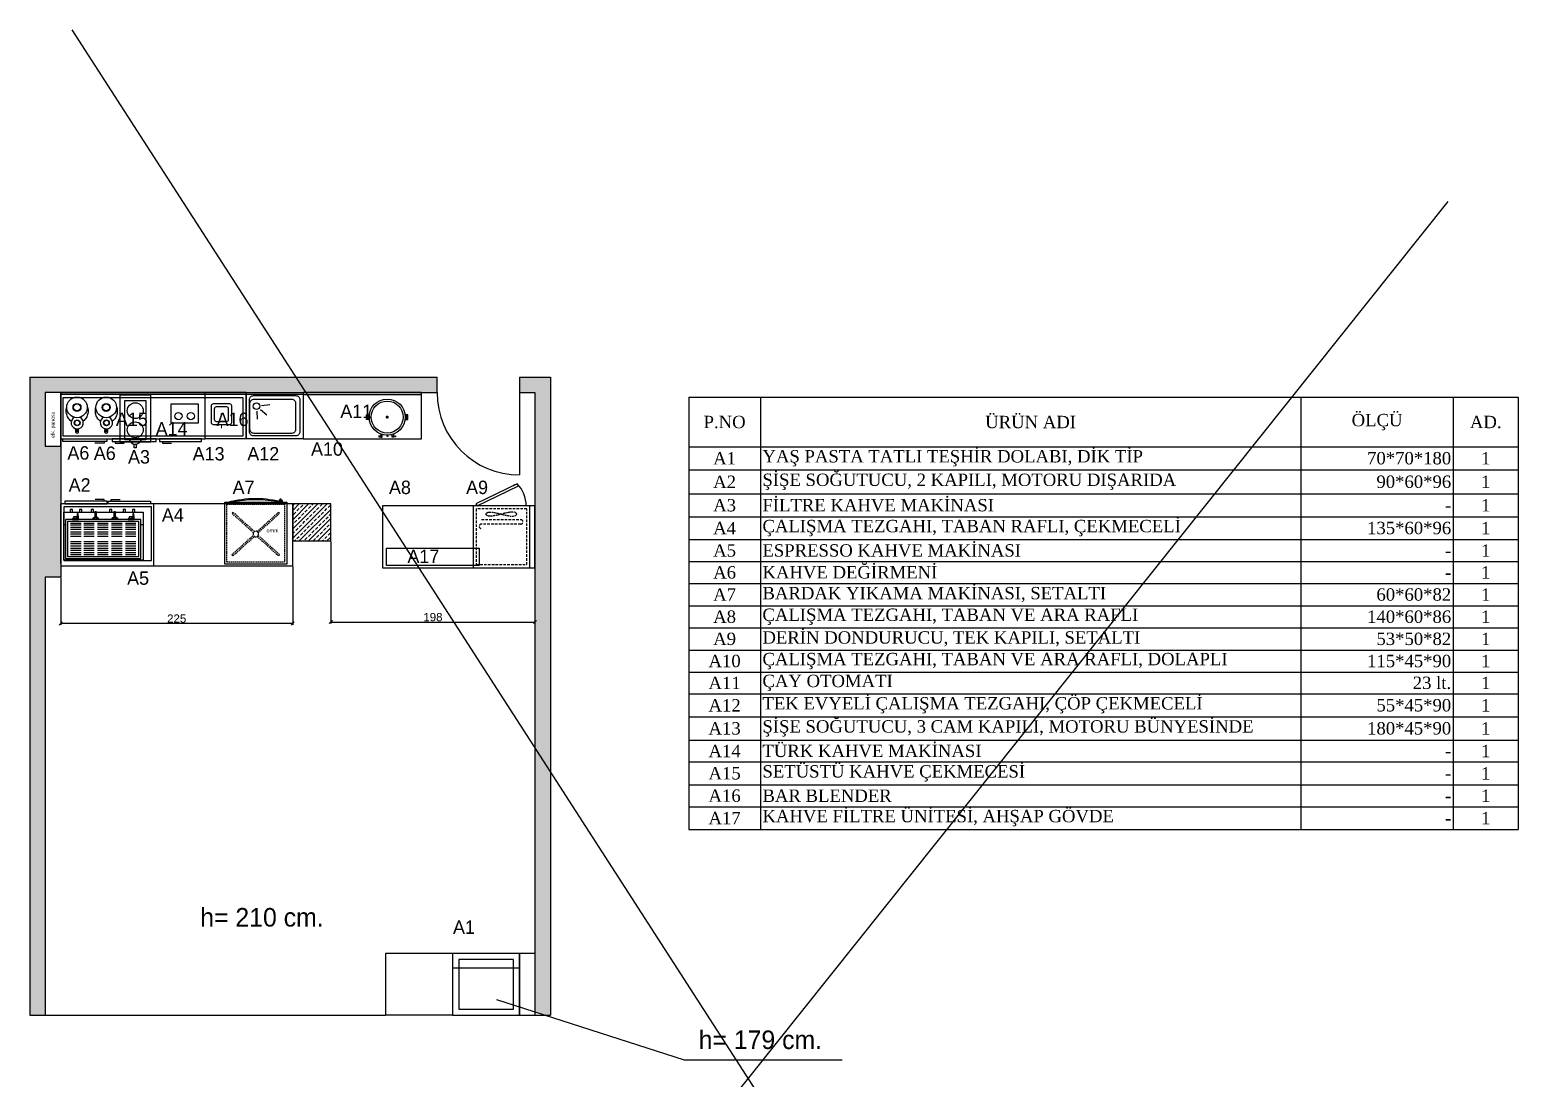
# Model space of a CAD drawing. Header units: millimetres. Extents: x 77277 to 95019, y -59792 to -54320.
# Drawn here: x 79396 to 80839, y -55712 to -54695 of the extents above; entities that cross this region are included whole.
import ezdxf

# ---------------------------------------------------------------- set-up
doc = ezdxf.new("R2010")
doc.units = ezdxf.units.MM
doc.header["$LTSCALE"] = 5
doc.linetypes.add('DASHED', pattern=[0.75, 0.5, -0.25])
for name, color, linetype in [('0D', 1, 'Continuous'), ('0T', 7, 'Continuous'), ('AK', 7, 'Continuous'), ('Kıtc-002 Çizgi', 7, 'Continuous'), ('S2000-002 Çizgi', 7, 'Continuous')]:
    doc.layers.add(name, color=color, linetype=linetype)
doc.styles.add('Halil 1', font='times.ttf', dxfattribs={"height": 12})
doc.styles.get("Standard").update_dxf_attribs({"font": 'arial.ttf'})
doc.styles.add('TAKSİM', font='GOTHIC.TTF', dxfattribs={"height": 20})
doc.dimstyles.new('OLCU50', dxfattribs={"dimtxt": 8, "dimasz": 3, "dimexe": 1.25, "dimexo": 0.625, "dimtad": 1, "dimdec": 0, "dimtxsty": 'Standard', "dimblk": 'OBLIQUE', "dimcen": 2.5, "dimclrd": 256, "dimclre": 251, "dimclrt": 25, "dimadec": 0, "dimazin": 0, "dimtfac": 1, "dimtdec": 0, "dimtmove": 0, "dimatfit": 3, "dimldrblk": 'OBLIQUE', "dimfxl": 1, "dimarcsym": 0})

# ---------------------------------------------------------------- blocks, each defined once
blk = doc.blocks.new('*T33')
at = {"color": 0, "linetype": 'ByBlock', "lineweight": -2, "ltscale": 5, "transparency": 16777216}
for p, q in [((0, 0), (804.3, 0)), ((0, 0), (0, -419.3)), ((69.3, 0), (69.3, -419.3)), ((593.5, 0), (593.5, -419.3)), ((741.3, 0), (741.3, -419.3)), ((804.3, 0), (804.3, -419.3)), ((0, -48.2), (804.3, -48.2)), ((0, -70.3), (804.3, -70.3)), ((0, -93.7), (804.3, -93.7)), ((0, -115.9), (804.3, -115.9)), ((0, -138), (804.3, -138)), ((0, -159.3), (804.3, -159.3)), ((0, -180.5), (804.3, -180.5)), ((0, -202.3), (804.3, -202.3)), ((0, -223.5), (804.3, -223.5)), ((0, -245.3), (804.3, -245.3)), ((0, -266.5), (804.3, -266.5)), ((0, -287.8), (804.3, -287.8)), ((0, -309.9), (804.3, -309.9)), ((0, -332.5), (804.3, -332.5)), ((0, -353.7), (804.3, -353.7)), ((0, -375.9), (804.3, -375.9)), ((0, -397.2), (804.3, -397.2)), ((0, -419.3), (804.3, -419.3))]:
    blk.add_line(p, q, dxfattribs=at)
at = {"color": 0, "ltscale": 5, "transparency": 16777216, "char_height": 12, "style": 'Halil 1'}
for s, insert, width, attachment_point in [('ÖLÇÜ', (667.4, -24.1), 117.737, 5), ('P.NO', (34.6, -24.1), 39.257, 5), ('ÜRÜN ADI', (331.4, -24.1), 494.265, 5), ('AD.', (772.8, -24.1), 33.034, 5), ('A1', (34.6, -59.2), 65.257, 5), ('YAŞ PASTA TATLI TEŞHİR DOLABI, DİK TİP', (71.3, -59.2), 520.265, 4), ('70*70*180', (739.3, -59.2), 143.737, 6), ('1', (772.8, -59.2), 59.034, 5), ('ŞİŞE SOĞUTUCU, 2 KAPILI, MOTORU DIŞARIDA', (71.3, -82), 520.265, 4), ('A2', (34.6, -82), 65.257, 5), ('90*60*96', (739.3, -82), 143.737, 6), ('1', (772.8, -82), 59.034, 5), ('A3', (34.6, -104.8), 65.257, 5), ('FİLTRE KAHVE MAKİNASI', (71.3, -104.8), 520.265, 4), ('1', (772.8, -104.8), 59.034, 5), ('-', (739.3, -104.8), 143.737, 6), ('A4', (34.6, -126.9), 65.257, 5), ('ÇALIŞMA TEZGAHI, TABAN RAFLI, ÇEKMECELİ', (71.3, -126.9), 520.265, 4), ('135*60*96', (739.3, -126.9), 143.737, 6), ('1', (772.8, -126.9), 59.034, 5), ('A5', (34.6, -148.7), 65.257, 5), ('ESPRESSO KAHVE MAKİNASI', (71.3, -148.7), 520.265, 4), ('1', (772.8, -148.7), 59.034, 5), ('-', (739.3, -148.7), 143.737, 6), ('A6', (34.6, -169.9), 65.257, 5), ('KAHVE DEĞİRMENİ', (71.3, -169.9), 520.265, 4), ('-', (739.3, -169.9), 143.737, 6), ('1', (772.8, -169.9), 59.034, 5), ('A7', (34.6, -191.4), 65.257, 5), ('BARDAK YIKAMA MAKİNASI, SETALTI ', (71.3, -191.4), 520.265, 4), ('60*60*82', (739.3, -191.4), 143.737, 6), ('1', (772.8, -191.4), 59.034, 5), ('A8', (34.6, -212.9), 65.257, 5), ('ÇALIŞMA TEZGAHI, TABAN VE ARA RAFLI', (71.3, -212.9), 520.265, 4), ('140*60*86', (739.3, -212.9), 143.737, 6), ('1', (772.8, -212.9), 59.034, 5), ('A9', (34.6, -234.4), 65.257, 5), ('DERİN DONDURUCU, TEK KAPILI, SETALTI', (71.3, -234.4), 520.265, 4), ('53*50*82', (739.3, -234.4), 143.737, 6), ('1', (772.8, -234.4), 59.034, 5), ('A10', (34.6, -255.9), 65.257, 5), ('ÇALIŞMA TEZGAHI, TABAN VE ARA RAFLI, DOLAPLI', (71.3, -255.9), 520.265, 4), ('115*45*90', (739.3, -255.9), 143.737, 6), ('1', (772.8, -255.9), 59.034, 5), ('A11', (34.6, -277.1), 65.257, 5), ('ÇAY OTOMATI', (71.3, -277.1), 520.265, 4), ('23 lt.', (739.3, -277.1), 143.737, 6), ('1', (772.8, -277.1), 59.034, 5), ('TEK EVYELİ ÇALIŞMA TEZGAHI, ÇÖP ÇEKMECELİ', (71.3, -298.8), 520.265, 4), ('A12', (34.6, -298.8), 65.257, 5), ('55*45*90', (739.3, -298.8), 143.737, 6), ('1', (772.8, -298.8), 59.034, 5), ('A13', (34.6, -321.2), 65.257, 5), ('ŞİŞE SOĞUTUCU, 3 CAM KAPILI, MOTORU BÜNYESİNDE', (71.3, -321.2), 520.265, 4), ('180*45*90', (739.3, -321.2), 143.737, 6), ('1', (772.8, -321.2), 59.034, 5), ('A14', (34.6, -343.1), 65.257, 5), ('TÜRK KAHVE MAKİNASI', (71.3, -343.1), 520.265, 4), ('-', (739.3, -343.1), 143.737, 6), ('1', (772.8, -343.1), 59.034, 5), ('A15', (34.6, -364.8), 65.257, 5), ('SETÜSTÜ KAHVE ÇEKMECESİ', (71.3, -364.8), 520.265, 4), ('1', (772.8, -364.8), 59.034, 5), ('-', (739.3, -364.8), 143.737, 6), ('A16', (34.6, -386.5), 65.257, 5), ('BAR BLENDER', (71.3, -386.5), 520.265, 4), ('-', (739.3, -386.5), 143.737, 6), ('1', (772.8, -386.5), 59.034, 5), ('A17', (34.6, -408.2), 65.257, 5), ('KAHVE FİLTRE ÜNİTESİ, AHŞAP GÖVDE', (71.3, -408.2), 520.265, 4), ('1', (772.8, -408.2), 59.034, 5), ('-', (739.3, -408.2), 143.737, 6)]:
    blk.add_mtext(s, dxfattribs=dict(at, insert=insert, width=width, attachment_point=attachment_point))
blk = doc.blocks.new('espresso_2grup')
at = {"layer": '0D'}
for p, q in [((-21.3, 15.5), (-31.6, 15.5)), ((-7.8, 15.5), (-18.1, 15.5)), ((5.6, 15.5), (-4.6, 15.5)), ((19.1, 15.5), (8.9, 15.5)), ((32, 15.5), (21.7, 15.5)), ((-31.6, 14), (-21.3, 14)), ((-31.6, 11.8), (-21.3, 11.8)), ((-31.6, 9.6), (-21.3, 9.6)), ((-31.6, 7.4), (-21.3, 7.4)), ((-31.6, 5.1), (-21.3, 5.1)), ((-31.6, 3.3), (-21.3, 3.3)), ((-18.1, 14), (-7.8, 14)), ((-18.1, 11.8), (-7.8, 11.8)), ((-18.1, 9.6), (-7.8, 9.6)), ((-18.1, 7.4), (-7.8, 7.4)), ((-18.1, 5.1), (-7.8, 5.1)), ((-18.1, 3.3), (-7.8, 3.3)), ((-4.6, 14), (5.6, 14)), ((-4.6, 11.8), (5.6, 11.8)), ((-4.6, 9.6), (5.6, 9.6)), ((-4.6, 7.4), (5.6, 7.4)), ((-4.6, 5.1), (5.6, 5.1)), ((-4.6, 3.3), (5.6, 3.3)), ((8.9, 14), (19.1, 14)), ((8.9, 11.8), (19.1, 11.8)), ((8.9, 9.6), (19.1, 9.6)), ((8.9, 7.4), (19.1, 7.4)), ((8.9, 5.1), (19.1, 5.1)), ((8.9, 3.3), (19.1, 3.3)), ((21.7, 14), (32, 14)), ((21.7, 11.8), (32, 11.8)), ((21.7, 9.6), (32, 9.6)), ((21.7, 7.4), (32, 7.4)), ((21.7, 5.1), (32, 5.1)), ((21.7, 3.3), (32, 3.3)), ((-21.3, -2.4), (-31.6, -2.4)), ((-31.6, -4.1), (-21.3, -4.1)), ((-31.6, -6.3), (-21.3, -6.3)), ((-31.6, -8.6), (-21.3, -8.6)), ((-31.6, -10.8), (-21.3, -10.8)), ((-31.6, -13), (-21.3, -13)), ((-7.8, -2.4), (-18.1, -2.4)), ((-18.1, -4.1), (-7.8, -4.1)), ((-18.1, -6.3), (-7.8, -6.3)), ((-18.1, -8.6), (-7.8, -8.6)), ((-18.1, -10.8), (-7.8, -10.8)), ((-18.1, -13), (-7.8, -13)), ((5.6, -2.4), (-4.6, -2.4)), ((-4.6, -4.1), (5.6, -4.1)), ((-4.6, -6.3), (5.6, -6.3)), ((-4.6, -8.6), (5.6, -8.6)), ((-4.6, -10.8), (5.6, -10.8)), ((-4.6, -13), (5.6, -13)), ((19.1, -2.4), (8.9, -2.4)), ((8.9, -4.1), (19.1, -4.1)), ((8.9, -6.3), (19.1, -6.3)), ((8.9, -8.6), (19.1, -8.6)), ((8.9, -10.8), (19.1, -10.8)), ((8.9, -13), (19.1, -13)), ((32, -2.4), (21.7, -2.4)), ((21.7, -4.1), (32, -4.1)), ((21.7, -6.3), (32, -6.3)), ((21.7, -8.6), (32, -8.6)), ((21.7, -10.8), (32, -10.8)), ((21.7, -13), (32, -13)), ((-31.6, -14.6), (-21.3, -14.6)), ((-18.1, -14.6), (-7.8, -14.6)), ((-4.6, -14.6), (5.6, -14.6)), ((8.9, -14.6), (19.1, -14.6)), ((21.7, -14.6), (32, -14.6))]:
    blk.add_line(p, q, dxfattribs=at)
for centre in [(-11.1, -17), (7.4, -17)]:
    blk.add_arc(centre, 2.96, 212.0817, 327.9183, dxfattribs=at)
at = {"layer": '0T'}
for p, q in [((-38.5, -13.3), (-36.4, -13.3)), ((36.7, -13.3), (38.5, -13.3)), ((-29.8, -18.5), (-29.8, -21.6)), ((-28.9, -18.5), (-29.8, -18.5)), ((-29.4, -22), (-29.4, -23.8)), ((-29.4, -23.8), (-28.5, -23.8)), ((-28.9, -21.2), (-28.9, -18.5)), ((-28.5, -23.8), (-28.5, -21.6)), ((24.2, -18.5), (24.2, -21.6)), ((25.1, -18.5), (24.2, -18.5)), ((24.6, -22), (24.6, -23.8)), ((24.6, -23.8), (25.5, -23.8)), ((25.1, -21.2), (25.1, -18.5)), ((25.5, -23.8), (25.5, -21.6))]:
    blk.add_line(p, q, dxfattribs=at)
for points in [[(-38.5, -25.5), (-38.5, 21), (38.5, 21), (38.5, -25.5)], [(-36.4, -18.5), (36.7, -18.5), (36.7, 19.3), (-36.4, 19.3)], [(-34.4, -16.5), (34.7, -16.5), (34.7, 17.3), (-34.4, 17.3)], [(-30.6, -25.5), (-30.6, -28.1), (-28.3, -28.1), (-28.3, -25.5)], [(-28.8, -18.5), (-28.8, -19.3), (-24.1, -19.3), (-24.1, -18.5)], [(-27.8, -19.3), (-27.8, -21), (-25, -21), (-25, -19.3)], [(-21.6, -25.5), (-21.6, -28.1), (-19.2, -28.1), (-19.2, -25.5)], [(-11.8, -21.8), (-11.8, -26), (-10.2, -26), (-10.2, -21.8)], [(-11.5, -20.6), (-11.5, -21.8), (-10.6, -21.8), (-10.6, -20.6)], [(-8.1, -25.5), (-8.1, -28.1), (-5.8, -28.1), (-5.8, -25.5)], [(6.6, -21.8), (6.6, -26), (8.2, -26), (8.2, -21.8)], [(7, -20.6), (7, -21.8), (7.9, -21.8), (7.9, -20.6)], [(9.7, -25.5), (9.7, -28.1), (12, -28.1), (12, -25.5)], [(20.8, -25.5), (20.8, -28.1), (23.2, -28.1), (23.2, -25.5)], [(25.2, -18.5), (25.2, -19.3), (29.9, -19.3), (29.9, -18.5)], [(26.2, -19.3), (26.2, -21), (29.1, -21), (29.1, -19.3)], [(29.9, -25.5), (29.9, -28.1), (32.2, -28.1), (32.2, -25.5)]]:
    blk.add_lwpolyline(points, close=True, dxfattribs=at)
for centre, radius, start, end in [((-29.6, -21.6), 0.2, 180, 265.8055), ((-29.6, -22), 0.2, 0, 85.8055), ((-11.1, -17), 3.7, 205.1444, 334.8556), ((7.4, -17), 3.7, 205.1444, 334.8556), ((24.4, -21.6), 0.2, 180, 265.8055), ((24.4, -22), 0.2, 0, 85.8055), ((25.3, -21.2), 0.2, 180, 265.8058), ((25.3, -21.6), 0.2, 0, 85.8058)]:
    blk.add_arc(centre, radius, start, end, dxfattribs=at)
at = {"layer": 'AK'}
for centre, start, end in [((-28.7, -21.2), 180, 265.8058), ((-28.7, -21.6), 0, 85.8058)]:
    blk.add_arc(centre, 0.2, start, end, dxfattribs=at)
blk = doc.blocks.new('degirmen')
at = {"layer": '0D'}
for points in [[(1.3, -14.3), (1.3, -14.9), (-1.5, -14.9), (-1.5, -14.3)], [(-0.8, -14.9), (-0.8, -17.3), (-1.1, -17.3), (-1.1, -14.9)], [(0.9, -14.9), (0.9, -17.3), (0.6, -17.3), (0.6, -14.9)]]:
    blk.add_lwpolyline(points, dxfattribs=at)
for centre, radius in [((-0.1, 6.5), 3.87), ((-0.1, 6.5), 3.35), ((0.1, -8.5), 2.81), ((0.1, -8.5), 2.45)]:
    blk.add_circle(centre, radius, dxfattribs=at)
for start, end in [(127.2241, 54.179), (65.4662, 115.7795)]:
    blk.add_arc((-0.1, -16.8), 1.65, start, end, dxfattribs=at)
at = {"layer": '0T'}
for points in [[(-5.7, -7, -0.054984), (-7.4, -5.4, -0.093867), (-9.7, -1.6, -0.088672), (-10.6, 3, -0.067491), (-10.1, 6.6, -0.093867)], [(9.9, 7.5, -0.085751), (10.7, 3, -0.088672), (9.8, -1.6, -0.093867), (7.6, -5.4, -0.054985), (5.8, -7, -0.109161)]]:
    blk.add_lwpolyline(points, format="xyb", dxfattribs=at)
blk.add_circle((-0.1, 6.5), 10, dxfattribs=at)
blk.add_arc((0.1, -8.5), 5.95, 115.6161, 65.321, dxfattribs=at)
blk = doc.blocks.new('A$C723D60DA')
at = {"layer": 'S2000-002 Çizgi'}
for points in [[(0, 3.7), (60, 3.7), (60, 63.7), (0, 63.7)], [(53.2, 2.2), (54.6, 2.2), (54.6, 0.7), (53.2, 0.7)]]:
    blk.add_lwpolyline(points, close=True, dxfattribs=at)
at = {"layer": 'S2000-002 Çizgi', "linetype": 'DASHED', "ltscale": 0.5}
blk.add_lwpolyline([(2, 5.7), (58, 5.7), (58, 61.7), (2, 61.7)], close=True, dxfattribs=at)
for points in [[(6.8, 54.6), (7.9, 55.7)], [(6.8, 54.6), (27.7, 35.8)], [(7.9, 55.7), (28.7, 36.9)], [(31.4, 36.9), (52.1, 55.7)], [(32.4, 35.9), (53.2, 54.6)], [(52.1, 55.7), (53.2, 54.6)], [(27.6, 33.2), (6.8, 14.4)], [(28.6, 32.1), (7.9, 13.4)], [(31.3, 32.2), (52.1, 13.4)], [(32.3, 33.2), (53.2, 14.4)], [(7.9, 13.4), (6.8, 14.4)], [(52.1, 13.4), (53.2, 14.4)]]:
    blk.add_lwpolyline(points, dxfattribs=at)
at = {"layer": 'S2000-002 Çizgi'}
for points in [[(52.2, 3.2), (52.2, 3.7), (55.9, 3.7)], [(55.9, 3.3), (55.9, 2.2), (52.2, 2.2)]]:
    blk.add_lwpolyline(points, dxfattribs=at)
at = {"layer": 'S2000-002 Çizgi', "linetype": 'DASHED', "ltscale": 0.5}
blk.add_circle((30, 34.5), 2.67, dxfattribs=at)
at = {"layer": 'S2000-002 Çizgi'}
for centre, radius, start, end in [((29.9, 100.6), 100.6, 254.4941, 285.5059), ((29.9, 109.5), 108.5, 257.2819, 282.7181)]:
    blk.add_arc(centre, radius, start, end, dxfattribs=at)
blk = doc.blocks.new('A$C3DDB3116')
at = {"layer": 'S2000-002 Çizgi'}
blk.add_lwpolyline([(0, 45.9), (20.5, 45.9), (20.5, 7.9), (0, 7.9), (0, 45.9)], dxfattribs=at)
blk.add_lwpolyline([(9.3, 3.7), (11.2, 3.7), (11.2, 0), (9.3, 0)], close=True, dxfattribs=at)
for centre in [(10.2, 36.1), (10.2, 17.5)]:
    blk.add_circle(centre, 7.7, dxfattribs=at)
blk.add_arc((10.2, 10.1), 6.37, 199.6345, 340.3655, dxfattribs=at)
blk = doc.blocks.new('A$C199769C9')
at = {"layer": 'S2000-002 Çizgi'}
for points in [[(2.5, 17.2), (0, 17.2), (0, 21.7), (2.5, 21.7)], [(2, 17.7), (0.5, 17.7), (0.5, 21.2), (2, 21.2)], [(37.5, 17.2), (40, 17.2), (40, 21.7), (37.5, 21.7)], [(38, 17.7), (39.5, 17.7), (39.5, 21.2), (38, 21.2)], [(12, 0.2), (14.6, 0.4), (14.6, 1), (12, 1.2)], [(28, 0.2), (25.4, 0.4), (25.4, 1), (28, 1.2)]]:
    blk.add_lwpolyline(points, close=True, dxfattribs=at)
at = {"layer": 'S2000-002 Çizgi', "const_width": 1.5}
blk.add_lwpolyline([(19.2, 19.5, 1), (20.7, 19.5, 1)], format="xyb", close=True, dxfattribs=at)
at = {"layer": 'S2000-002 Çizgi'}
for points in [[(13.9, 3.1), (13.9, 1.1)], [(13.9, 0), (15, 0), (15, 2.7)], [(13.9, 0.4), (13.9, 0)], [(20, 1.5), (20, 2)], [(26, 0), (24.9, 0), (24.9, 2.7)], [(26, 3), (26, 1.1)], [(26, 0.4), (26, 0)]]:
    blk.add_lwpolyline(points, dxfattribs=at)
for centre, radius in [((20, 19.5), 17.5), ((20, 19.5), 15.5), ((20.1, 1), 0.469)]:
    blk.add_circle(centre, radius, dxfattribs=at)
blk = doc.blocks.new('A$C0C8D6561')
at = {"layer": 'S2000-002 Çizgi'}
for points in [[(52.1, 81.3), (12, 61.8), (13.3, 60), (53.4, 79.5)], [(64.4, 60), (9.4, 60), (9.4, 0), (64.4, 0)]]:
    blk.add_lwpolyline(points, close=True, dxfattribs=at)
at = {"layer": 'S2000-002 Çizgi', "const_width": 0.36}
blk.add_lwpolyline([(50.2, 79.9), (49.4, 81), (44.5, 77.6), (43.3, 76.7)], dxfattribs=at)
at = {"layer": 'S2000-002 Çizgi', "linetype": 'DASHED'}
blk.add_lwpolyline([(61.4, 57), (12.4, 57), (12.4, 3), (61.4, 3)], close=True, dxfattribs=at)
for points in [[(17.4, 46.6), (55.5, 46.6, -1), (55.5, 42.3)], [(55.5, 42.3), (17.4, 42.3, 1), (17.4, 37.9)]]:
    blk.add_lwpolyline(points, format="xyb", dxfattribs=at)
at = {"layer": 'S2000-002 Çizgi', "linetype": 'DASHED', "ltscale": 0.1}
blk.add_lwpolyline([(47.5, 53.9), (45.3, 53.8), (42.6, 53.3), (39.7, 52.7), (36.7, 51.9), (33.7, 51.2), (30.8, 50.6), (28.2, 50.1), (25.9, 49.9), (24.1, 50.1), (22.9, 50.6), (22.1, 51.2), (21.9, 51.9), (22.1, 52.7), (22.9, 53.3), (24.1, 53.8), (25.9, 53.9), (28.2, 53.8), (30.8, 53.3), (33.7, 52.7), (36.7, 51.9), (39.7, 51.2), (42.6, 50.6), (45.3, 50.1), (47.5, 49.9), (49.3, 50.1), (50.6, 50.6), (51.3, 51.2), (51.6, 51.9), (51.3, 52.7), (50.6, 53.3), (49.3, 53.8)], close=True, dxfattribs=at)
at = {"layer": 'S2000-002 Çizgi'}
blk.add_arc((30.4, 59.9), 30.4, 0.2095, 44.6311, dxfattribs=at)
blk = doc.blocks.new('A$C5EA9037E')
at = {"ltscale": 5}
blk.add_lwpolyline([(0, 0), (27, 0), (27, 18), (0, 18)], close=True, dxfattribs=at)
for centre in [(7.5, 6.4), (19.5, 6.4)]:
    blk.add_circle(centre, 3.44, dxfattribs=at)
blk = doc.blocks.new('A$C0D0247C1')
at = {"layer": 'Kıtc-002 Çizgi'}
for points in [[(2, 0), (18, 0, 0.414214), (20, 2), (20, 18, 0.414214), (18, 20), (2, 20, 0.414214), (0, 18), (0, 2, 0.414214)], [(5, 3), (15, 3, 0.414214), (17, 5), (17, 15, 0.414214), (15, 17), (5, 17, 0.414214), (3, 15), (3, 5, 0.414214)]]:
    blk.add_lwpolyline(points, format="xyb", close=True, dxfattribs=at)
at = {"layer": 'Kıtc-002 Çizgi', "const_width": 1}
blk.add_lwpolyline([(9.5, 10.1, 1), (10.5, 10.1, 1)], format="xyb", close=True, dxfattribs=at)
blk.add_lwpolyline([(20, 10), (23.9, 10)], dxfattribs=at)
blk = doc.blocks.new('A$C6E191702')
at = {"layer": 'S2000-002 Çizgi'}
for p, q in [((0, 2), (0, 60)), ((0, 60), (0, 0)), ((90, 60), (0, 60)), ((45, 62.6), (4.1, 62.6)), ((4.1, 62.6), (4.1, 60)), ((4.1, 60), (45, 60)), ((35.1, 64.2), (33.3, 64.2)), ((42.2, 64.2), (35.1, 64.2)), ((42.2, 62.6), (42.2, 64.2)), ((45, 60), (45, 62.6)), ((46.1, 62.6), (87, 62.6)), ((46.1, 60), (46.1, 62.6)), ((87, 60), (46.1, 60)), ((48.9, 62.6), (48.9, 64.2)), ((48.9, 64.2), (56, 64.2)), ((56, 64.2), (57.8, 64.2)), ((87, 62.6), (87, 60)), ((90, 60), (90, 0)), ((88.1, 57), (3, 57)), ((3, 57), (3, 5)), ((88.1, 5), (88.1, 57)), ((3, 5), (88.1, 5)), ((0, 0), (90, 0))]:
    blk.add_line(p, q, dxfattribs=at)
blk = doc.blocks.new('_Oblique')
at = {"color": 0, "linetype": 'ByBlock', "lineweight": -2}
blk.add_line((-0.5, -0.5), (0.5, 0.5), dxfattribs=at)
blk = doc.blocks.new('*D55')
at = {"color": 251, "lineweight": -2, "ltscale": 5, "transparency": 16777216}
for p, q in [((79687.8, -55191), (79687.8, -55270.3)), ((79885.8, -55217), (79885.8, -55270.3))]:
    blk.add_line(p, q, dxfattribs=at)
at = {"lineweight": -2, "ltscale": 5, "transparency": 16777216}
blk.add_line((79687.8, -55269), (79885.8, -55269), dxfattribs=at)
at = {"layer": 'Defpoints', "color": 0, "ltscale": 5, "transparency": 16777216}
for p in [(79687.8, -55190.4), (79885.8, -55216.4), (79885.8, -55269)]:
    blk.add_point(p, dxfattribs=at)
at = {"lineweight": -2, "ltscale": 5, "transparency": 16777216, "xscale": 3, "yscale": 3, "zscale": 3, "rotation": 180}
blk.add_blockref('_Oblique', (79687.8, -55269), dxfattribs=at)
at = {"lineweight": -2, "ltscale": 5, "transparency": 16777216, "xscale": 3, "yscale": 3, "zscale": 3}
blk.add_blockref('_Oblique', (79885.8, -55269), dxfattribs=at)
at = {"color": 25, "ltscale": 5, "transparency": 16777216, "insert": (79786.8, -55264.3), "char_height": 8, "attachment_point": 5}
blk.add_mtext('198', dxfattribs=at)
blk = doc.blocks.new('*D56')
at = {"color": 251, "lineweight": -2, "ltscale": 5, "transparency": 16777216}
for p, q in [((79650.8, -55215), (79650.8, -55271.7)), ((79425.8, -55226.2), (79425.8, -55271.7))]:
    blk.add_line(p, q, dxfattribs=at)
at = {"lineweight": -2, "ltscale": 5, "transparency": 16777216}
blk.add_line((79650.8, -55270.4), (79425.8, -55270.4), dxfattribs=at)
at = {"layer": 'Defpoints', "color": 0, "ltscale": 5, "transparency": 16777216}
for p in [(79650.8, -55214.4), (79425.8, -55225.6), (79425.8, -55270.4)]:
    blk.add_point(p, dxfattribs=at)
at = {"lineweight": -2, "ltscale": 5, "transparency": 16777216, "xscale": 3, "yscale": 3, "zscale": 3, "rotation": 180}
blk.add_blockref('_Oblique', (79425.8, -55270.4), dxfattribs=at)
at = {"lineweight": -2, "ltscale": 5, "transparency": 16777216, "xscale": 3, "yscale": 3, "zscale": 3}
blk.add_blockref('_Oblique', (79650.8, -55270.4), dxfattribs=at)
at = {"color": 25, "ltscale": 5, "transparency": 16777216, "insert": (79538.3, -55265.7), "char_height": 8, "attachment_point": 5}
blk.add_mtext('225', dxfattribs=at)

msp = doc.modelspace()

# ---------------------------------------------------------------- hatches: boundary and pattern name
h = msp.add_hatch()
h.set_pattern_fill('ANSI33', color=8)
h.paths.add_polyline_path([(79395.8, -55650.4), (79410.8, -55650.4), (79410.8, -55225.6), (79425.8, -55225.6), (79425.8, -55150.4), (79425.8, -55098.4), (79410.8, -55098.4), (79410.8, -55046.4), (79425.8, -55046.4), (79605.8, -55046.4), (79790.8, -55046.4), (79790.8, -55031.4), (79395.8, -55031.4)])
h.paths.add_polyline_path([(79900.8, -55031.4), (79870.8, -55031.4), (79870.8, -55046.4), (79885.8, -55046.4), (79885.8, -55647.2), (79895.7, -55650.4), (79900.8, -55650.4)])
h = msp.add_hatch()
h.set_pattern_fill('ANSI33', color=8)
h.paths.add_polyline_path([(79687.8, -55154.4), (79650.8, -55154.4), (79650.8, -55190.4), (79687.8, -55190.4)])

# ---------------------------------------------------------------- linework, layer by layer
at = {"ltscale": 5}
for p, q in [((79436.5, -54694.6), (80592.7, -56487)), ((80771.1, -54861.2), (79482.5, -56475.5)), ((79565.8, -55091.4), (79565.8, -55046.4)), ((79605.8, -55091.4), (79565.8, -55091.4)), ((79425.8, -55150.4), (79425.8, -55225.6)), ((79425.8, -55225.6), (79410.8, -55225.6))]:
    msp.add_line(p, q, dxfattribs=at)
for p, q in [((79395.8, -55031.4), (79790.8, -55031.4)), ((79395.8, -55031.4), (79395.8, -55650.4)), ((79790.8, -55046.4), (79790.8, -55031.4)), ((79870.8, -55031.4), (79900.8, -55031.4)), ((79870.8, -55031.4), (79870.8, -55126.4)), ((79900.8, -55031.4), (79900.8, -55650.4)), ((79425.8, -55046.4), (79790.8, -55046.4)), ((79425.8, -55046.4), (79425.8, -55150.4)), ((79870.8, -55046.4), (79885.8, -55046.4)), ((79885.8, -55046.4), (79885.8, -55650.4)), ((79737.8, -55156.4), (79737.8, -55216.4)), ((79410.8, -55225.6), (79410.8, -55650.4)), ((79805.8, -55590.4), (79740.8, -55590.4)), ((79740.8, -55590.4), (79740.8, -55650.4)), ((79805.8, -55590.4), (79805.8, -55650.4)), ((79885.8, -55590.4), (79870.8, -55590.4)), ((79870.8, -55590.4), (79870.8, -55650.4)), ((79395.8, -55650.4), (79410.8, -55650.4)), ((79805.8, -55650.4), (79740.8, -55650.4)), ((79870.8, -55650.4), (79900.8, -55650.4))]:
    msp.add_line(p, q)
at = {"color": 8}
for p, q in [((79870.8, -55604.9), (79805.8, -55604.9)), ((79848.6, -55635.3), (80030.6, -55693.6)), ((79410.8, -55650.4), (79740.8, -55650.4)), ((79805.8, -55650.4), (79870.8, -55650.4)), ((80030.6, -55693.6), (80183.8, -55693.6))]:
    msp.add_line(p, q, dxfattribs=at)
for points in [[(79425.8, -55046.4), (79410.8, -55046.4), (79410.8, -55098.4), (79425.8, -55098.4)], [(79660.8, -55091.4), (79775.8, -55091.4), (79775.8, -55046.4), (79660.8, -55046.4)], [(79660.8, -55048.4), (79775.8, -55048.4), (79775.8, -55046.4), (79660.8, -55046.4)], [(79650.8, -55154.4), (79515.8, -55154.4), (79515.8, -55214.4), (79650.8, -55214.4)], [(79650.8, -55190.4), (79687.8, -55190.4), (79687.8, -55154.4), (79650.8, -55154.4)], [(79805.8, -55650.4), (79870.8, -55650.4), (79870.8, -55590.4), (79805.8, -55590.4)], [(79811.8, -55644.4), (79864.8, -55644.4), (79864.8, -55596.4), (79811.8, -55596.4)]]:
    msp.add_lwpolyline(points, close=True)
at = {"ltscale": 5}
for points in [[(79513.2, -55049.1), (79483.2, -55049.1), (79483.2, -55094.1), (79513.2, -55094.1)], [(79741.8, -55197.3), (79831.5, -55197.3), (79831.5, -55214.3), (79741.8, -55214.3)]]:
    msp.add_lwpolyline(points, close=True, dxfattribs=at)
msp.add_lwpolyline([(79737.8, -55216.4), (79885.8, -55216.4), (79885.8, -55156.4), (79737.8, -55156.4)])
msp.add_arc((79870.8, -55046.4), 80, 180, 270)
at = {"layer": 'S2000-002 Çizgi'}
for p, q in [((79605.8, -55046.4), (79425.8, -55046.4)), ((79425.8, -55091.4), (79425.8, -55046.4)), ((79605.8, -55048.4), (79425.8, -55048.4)), ((79602.8, -55051.4), (79427.7, -55051.4)), ((79427.7, -55051.4), (79427.7, -55088.4)), ((79602.8, -55088.4), (79602.8, -55051.4)), ((79605.8, -55091.4), (79605.8, -55046.4)), ((79605.8, -55048.4), (79605.8, -55091.4)), ((79620.7, -55059.1), (79628.5, -55058)), ((79620.7, -55059.1), (79628.5, -55058)), ((79616.1, -55064.6), (79616.3, -55072.4)), ((79619.5, -55062.9), (79625.6, -55067.9)), ((79619.5, -55062.9), (79625.6, -55067.9)), ((79427.7, -55088.4), (79602.8, -55088.4)), ((79425.8, -55091.4), (79565.8, -55091.4)), ((79427.8, -55094), (79427.8, -55091.4)), ((79427.8, -55091.4), (79470.6, -55091.4)), ((79470.6, -55094), (79427.8, -55094)), ((79460.7, -55095.6), (79458.9, -55095.6)), ((79467.8, -55095.6), (79460.7, -55095.6)), ((79467.8, -55094), (79467.8, -55095.6)), ((79470.6, -55091.4), (79470.6, -55094)), ((79518.4, -55091.4), (79475.7, -55091.4)), ((79475.7, -55091.4), (79475.7, -55094)), ((79475.7, -55094), (79518.4, -55094)), ((79478.5, -55094), (79478.5, -55095.6)), ((79478.5, -55095.6), (79485.6, -55095.6)), ((79485.6, -55095.6), (79487.4, -55095.6)), ((79518.4, -55094), (79518.4, -55091.4)), ((79562.5, -55091.4), (79521.7, -55091.4)), ((79521.7, -55091.4), (79521.7, -55094)), ((79521.7, -55094), (79562.5, -55094)), ((79524.5, -55094), (79524.5, -55095.6)), ((79524.5, -55095.6), (79531.6, -55095.6)), ((79531.6, -55095.6), (79533.4, -55095.6)), ((79562.5, -55094), (79562.5, -55091.4))]:
    msp.add_line(p, q, dxfattribs=at)
for points in [[(79660.8, -55091.4), (79605.8, -55091.4), (79605.8, -55046.4), (79660.8, -55046.4)], [(79660.8, -55048.4), (79605.8, -55048.4), (79605.8, -55046.4), (79660.8, -55046.4)], [(79660.8, -55091.4), (79605.8, -55091.4), (79605.8, -55046.4), (79660.8, -55046.4)], [(79660.8, -55048.4), (79605.8, -55048.4), (79605.8, -55046.4), (79660.8, -55046.4)]]:
    msp.add_lwpolyline(points, close=True, dxfattribs=at)
for points in [[(79653.8, -55088.4), (79612.8, -55088.4, -0.414214), (79608.8, -55084.4), (79608.8, -55053.4, -0.414214), (79612.8, -55049.4), (79653.8, -55049.4, -0.414214), (79657.8, -55053.4), (79657.8, -55084.4, -0.414214)], [(79653.8, -55088.4), (79612.8, -55088.4, -0.414214), (79608.8, -55084.4), (79608.8, -55053.4, -0.414214), (79612.8, -55049.4), (79653.8, -55049.4, -0.414214), (79657.8, -55053.4), (79657.8, -55084.4, -0.414214)], [(79613, -55085.7), (79650, -55085.7, 0.414214), (79654, -55081.7), (79654, -55057.2, 0.414214), (79650, -55053.2), (79613, -55053.2, 0.414214), (79609, -55057.2), (79609, -55081.7, 0.414214)], [(79613, -55085.7), (79650, -55085.7, 0.414214), (79654, -55081.7), (79654, -55057.2, 0.414214), (79650, -55053.2), (79613, -55053.2, 0.414214), (79609, -55057.2), (79609, -55081.7, 0.414214)]]:
    msp.add_lwpolyline(points, format="xyb", close=True, dxfattribs=at)
msp.add_circle((79615.8, -55059.6), 3.19, dxfattribs=at)
msp.add_circle((79615.8, -55059.6), 3.19, dxfattribs=at)

# ---------------------------------------------------------------- block references
for name, p in [('degirmen', (79441.7, -55067.3)), ('degirmen', (79470, -55067.3)), ('*T33', (80035.1, -55051)), ('A$C0C8D6561', (79816.5, -55216.3))]:
    msp.add_blockref(name, p)
at = {"ltscale": 5}
for name, p in [('A$C5EA9037E', (79532.5, -55075.7)), ('A$C6E191702', (79425.8, -55214.4))]:
    msp.add_blockref(name, p, dxfattribs=at)
at = {"rotation": 180}
msp.add_blockref('espresso_2grup', (79467.2, -55188), dxfattribs=at)
at = {"layer": 'S2000-002 Çizgi'}
for name, p in [('A$C3DDB3116', (79487.9, -55100.1)), ('A$C199769C9', (79722.5, -55089.7))]:
    msp.add_blockref(name, p, dxfattribs=at)
at = {"layer": 'S2000-002 Çizgi', "rotation": 270}
msp.add_blockref('A$C0D0247C1', (79571.7, -55057.4), dxfattribs=at)
at = {"layer": 'S2000-002 Çizgi', "xscale": -1, "rotation": 180}
msp.add_blockref('A$C723D60DA', (79585, -55149.1), dxfattribs=at)

# ---------------------------------------------------------------- texts
at = {"style": 'TAKSİM'}
for s, height, p in [('A11', 13, (79697, -55071.1)), ('A15', 13, (79479.3, -55078.9)), ('A16', 13, (79577, -55078.9)), ('A14', 13, (79517.9, -55088.1)), ('A6', 13, (79432.3, -55111.5)), ('A6', 13, (79457.9, -55111.8)), ('A3', 13, (79491.1, -55115.3)), ('A13', 13, (79553.8, -55112.3)), ('A12', 13, (79606.8, -55112.3)), ('A10', 13, (79668.6, -55107.7)), ('A2', 13, (79433.5, -55142.6)), ('A7', 13, (79592.5, -55144.9)), ('A8', 13, (79744.2, -55144.9)), ('A9', 13, (79819, -55144.9)), ('A4', 13, (79523.9, -55171.7)), ('A17', 13, (79762.1, -55211.8)), ('A5', 13, (79490.2, -55232.9)), ('h= 210 cm.', 18, (79561.1, -55564.4)), ('A1', 13, (79806.3, -55571.5))]:
    msp.add_text(s, height=height, dxfattribs=at).set_placement(p)
msp.add_text('elk. panosu', height=3.6, rotation=90, dxfattribs=at).set_placement((79419.9, -55090.3))
at = {"color": 8, "style": 'TAKSİM'}
for s, height, p in [('omni', 3.9, (79625.4, -55182.1)), ('h= 179 cm.', 18, (80044.5, -55683.2))]:
    msp.add_text(s, height=height, dxfattribs=at).set_placement(p)

# ---------------------------------------------------------------- dimensions: what is measured, and where the dimension line sits
at = {"ltscale": 5}
for base, p1, p2, picture, middle in [((79885.8, -55269), (79687.8, -55190.4), (79885.8, -55216.4), '*D55', (79786.8, -55264.3)), ((79425.8, -55270.4), (79650.8, -55214.4), (79425.8, -55225.6), '*D56', (79538.3, -55265.7))]:
    dim = msp.add_linear_dim(base=base, p1=p1, p2=p2, dimstyle='OLCU50', dxfattribs=at)
    dim.commit()
    dim.dimension.update_dxf_attribs({"geometry": picture, "text_midpoint": middle})

doc.saveas('drawing.dxf')
